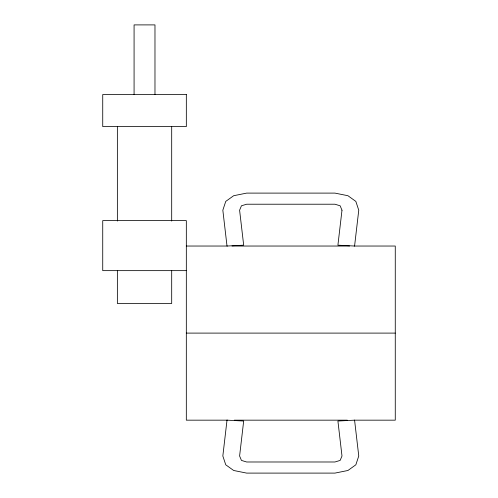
<?xml version="1.0" encoding="UTF-8"?>
<svg xmlns="http://www.w3.org/2000/svg" width="498" height="498" viewBox="0 0 498 498"><rect width="100%" height="100%" fill="white"/><g stroke="black" fill="none" stroke-linecap="round" stroke-linejoin="round"><path stroke-width="0.75" d="M186.32 246.037L227.337 246.037M231.981 246.037L349.608 246.037M354.252 246.037L395.269 246.037L395.269 420.169L354.252 420.169M186.333 270.644L102.731 270.644L102.731 220.62L186.333 220.62L186.32 420.169L227.337 420.169M186.32 333.1L395.269 333.1M234.303 420.169L347.293 420.169M171.692 126.592L171.692 221.075M171.692 270.644L171.692 303.5L117.366 303.5L117.366 270.644M154.978 94.552L154.978 24.9L134.08 24.9L134.08 94.552M117.366 126.592L117.366 221.075M227.013 420.169L222.836 456L225.75 464.802L233.668 470.486L246.647 473.1L334.942 473.1L347.928 470.486L355.84 464.802L358.759 456L354.576 420.169L337.912 421.022L341.989 456L340.134 460.42L334.942 461.988L246.647 461.988L241.455 460.42L239.6 456L243.678 421.022L227.013 420.169M341.989 210.206L337.912 245.184L354.576 246.037L358.759 210.206L355.84 201.404L347.928 195.72L334.942 193.106L246.647 193.106L233.668 195.72L225.75 201.404L222.836 210.206L227.013 246.037L243.678 245.184L239.6 210.206L241.455 205.786L246.647 204.217L334.942 204.217L340.134 205.786L341.989 210.206M186.333 94.552L102.731 94.552L102.731 126.592L186.333 126.592L186.333 94.552"/></g></svg>
